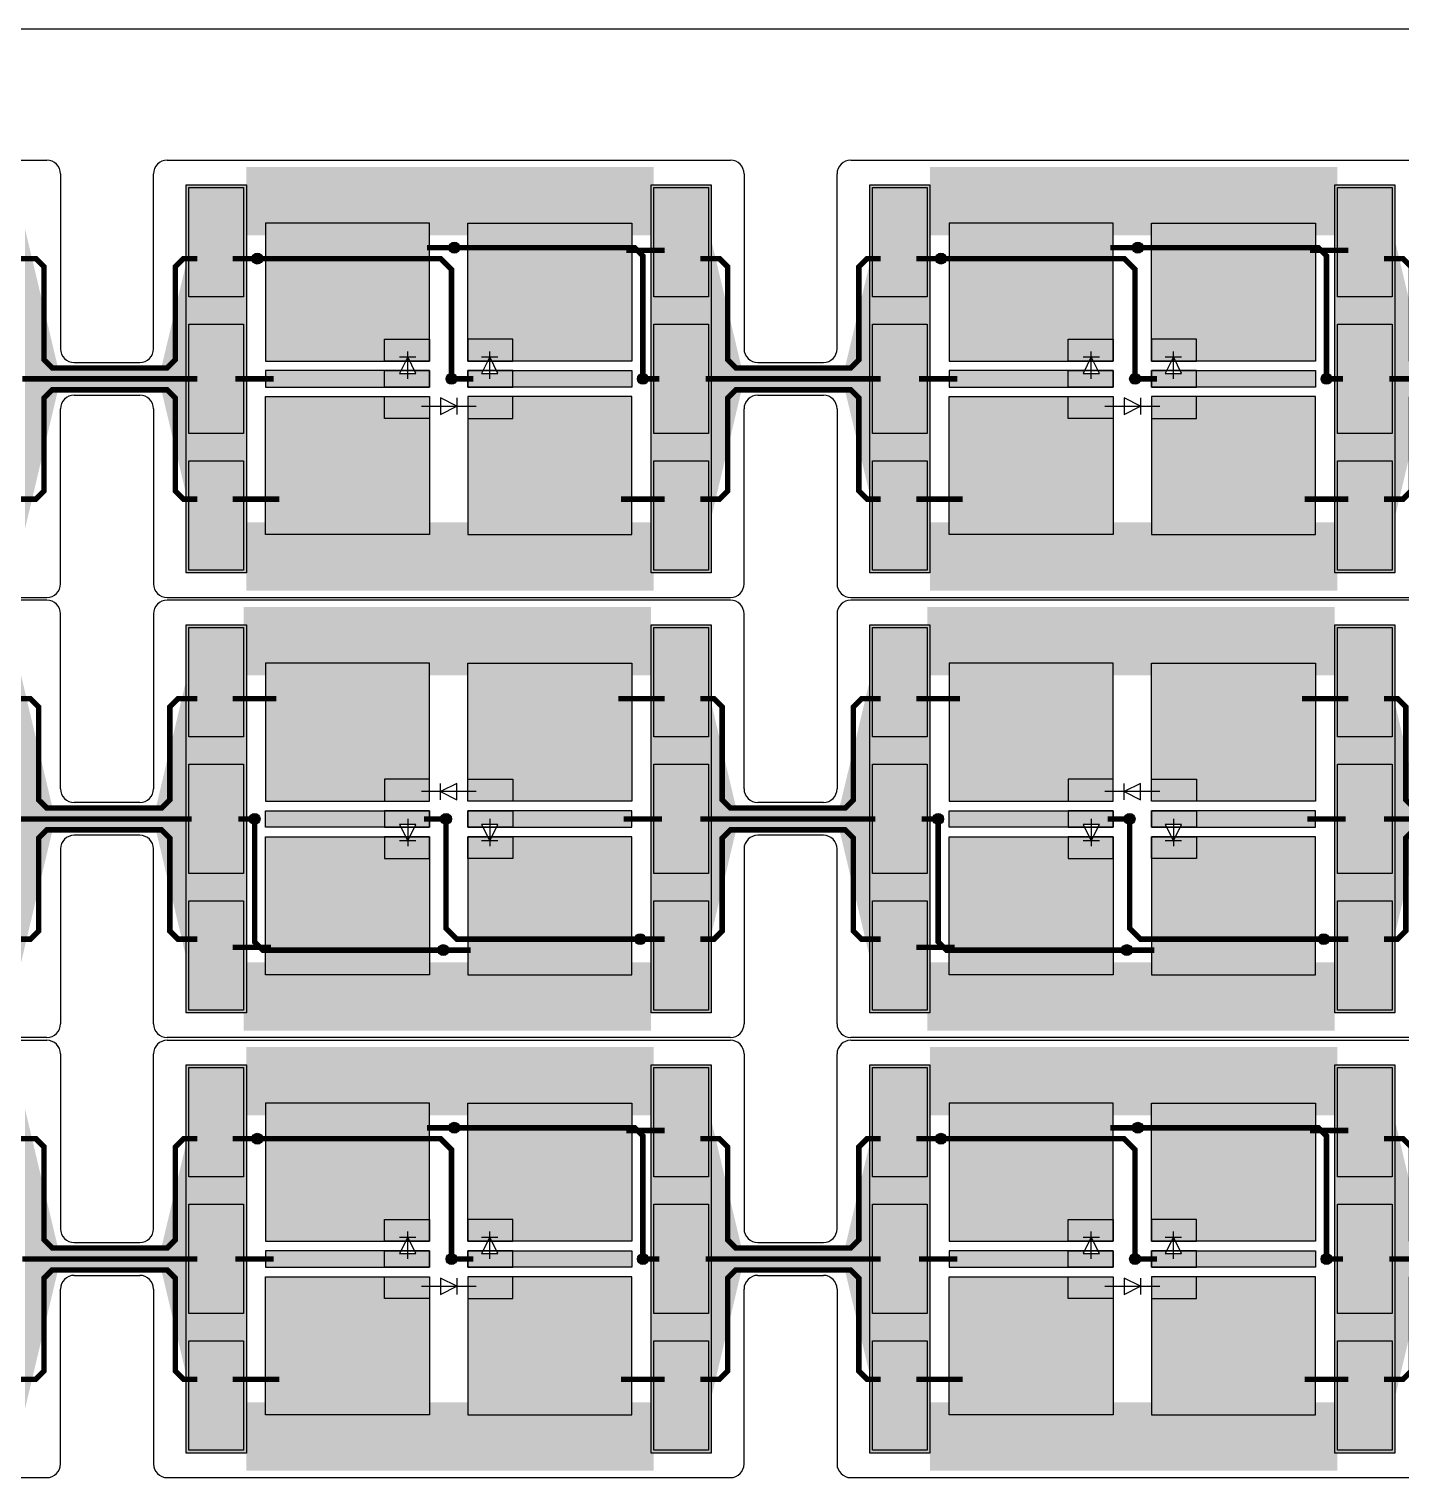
# Model space of a CAD drawing. Extents: x 1822 to 2392, y 725 to 1125.
# Drawn here: x 1937.3 to 1987.5, y 982.1 to 1035.1 of the extents above; entities that cross this region are included whole.
import ezdxf

# ---------------------------------------------------------------- set-up
doc = ezdxf.new("R2010")
doc.units = 0
doc.header["$LTSCALE"] = 0.2
for name, color, linetype in [('BS', 1, 'CONTINUOUS'), ('Durchsteiger', 3, 'CONTINUOUS'), ('LED', 7, 'CONTINUOUS'), ('LS', 5, 'CONTINUOUS'), ('Rand', 6, 'CONTINUOUS')]:
    doc.layers.add(name, color=color, linetype=linetype)

msp = doc.modelspace()

# ---------------------------------------------------------------- hatches: boundary and pattern name
at = {"layer": 'BS'}
h = msp.add_hatch(color=256, dxfattribs=at)
h.paths.add_polyline_path([(1945.2, 1029.3), (1943.2, 1029.3), (1943.2, 1025.3), (1945.2, 1025.3)])
h.paths.add_polyline_path([(1945.2, 1024.3), (1943.2, 1024.3), (1943.2, 1020.3), (1945.2, 1020.3)])
h.paths.add_polyline_path([(1945.2, 1019.3), (1943.2, 1019.3), (1943.2, 1015.3), (1945.2, 1015.3)])
h = msp.add_hatch(color=256, dxfattribs=at)
h.paths.add_polyline_path([(1962.2, 1029.3), (1960.2, 1029.3), (1960.2, 1025.3), (1962.2, 1025.3)])
h.paths.add_polyline_path([(1962.2, 1024.3), (1960.2, 1024.3), (1960.2, 1020.3), (1962.2, 1020.3)])
h.paths.add_polyline_path([(1962.2, 1019.3), (1960.2, 1019.3), (1960.2, 1015.3), (1962.2, 1015.3)])
h = msp.add_hatch(color=256, dxfattribs=at)
h.paths.add_polyline_path([(1970.2, 1029.3), (1968.2, 1029.3), (1968.2, 1025.3), (1970.2, 1025.3)])
h.paths.add_polyline_path([(1970.2, 1024.3), (1968.2, 1024.3), (1968.2, 1020.3), (1970.2, 1020.3)])
h.paths.add_polyline_path([(1970.2, 1019.3), (1968.2, 1019.3), (1968.2, 1015.3), (1970.2, 1015.3)])
h = msp.add_hatch(color=256, dxfattribs=at)
h.paths.add_polyline_path([(1987.2, 1029.3), (1985.2, 1029.3), (1985.2, 1025.3), (1987.2, 1025.3)])
h.paths.add_polyline_path([(1987.2, 1024.3), (1985.2, 1024.3), (1985.2, 1020.3), (1987.2, 1020.3)])
h.paths.add_polyline_path([(1987.2, 1019.3), (1985.2, 1019.3), (1985.2, 1015.3), (1987.2, 1015.3)])
h = msp.add_hatch(color=256, dxfattribs=at)
h.paths.add_polyline_path([(1946, 1028), (1946, 1022.95), (1950.35, 1022.95), (1950.35, 1023.75), (1952, 1023.75), (1952, 1028)])
h.paths.add_polyline_path([(1946, 1022.6), (1946, 1022), (1950.35, 1022), (1950.35, 1022.6)])
h.paths.add_polyline_path([(1946, 1021.65), (1946, 1016.6), (1952, 1016.6), (1952, 1020.85), (1950.35, 1020.85), (1950.35, 1021.65)])
h.paths.add_polyline_path([(1955.05, 1021.65), (1955.05, 1020.85), (1953.4, 1020.85), (1953.4, 1016.6), (1959.4, 1016.6), (1959.4, 1021.65)])
h.paths.add_polyline_path([(1955.05, 1022.6), (1955.05, 1022), (1959.4, 1022), (1959.4, 1022.6)])
h.paths.add_polyline_path([(1953.4, 1028), (1953.4, 1023.75), (1955.05, 1023.75), (1955.05, 1022.95), (1959.4, 1022.95), (1959.4, 1028)])
h.paths.add_polyline_path([(1953.4, 1023.75), (1953.4, 1022.95), (1954.125, 1022.95), (1954.2, 1023.1), (1954.275, 1022.95), (1955.05, 1022.95), (1955.05, 1023.75)], flags=17)
h.paths.add_polyline_path([(1953.4, 1022.6), (1953.4, 1022), (1955.05, 1022), (1955.05, 1022.6), (1954.45, 1022.6), (1954.5, 1022.5), (1953.9, 1022.5), (1953.95, 1022.6)])
h.paths.add_polyline_path([(1953.4, 1021.65), (1953.4, 1020.85), (1955.05, 1020.85), (1955.05, 1021.65)], flags=17)
h.paths.add_polyline_path([(1950.35, 1021.65), (1950.35, 1020.85), (1952, 1020.85), (1952, 1021.65)], flags=16)
h.paths.add_polyline_path([(1950.35, 1022.6), (1950.35, 1022), (1952, 1022), (1952, 1022.6), (1951.45, 1022.6), (1951.5, 1022.5), (1950.9, 1022.5), (1950.95, 1022.6)])
h.paths.add_polyline_path([(1950.35, 1023.75), (1950.35, 1022.95), (1951.125, 1022.95), (1951.2, 1023.1), (1951.275, 1022.95), (1952, 1022.95), (1952, 1023.75)], flags=17)
h = msp.add_hatch(color=256, dxfattribs=at)
h.paths.add_polyline_path([(1971, 1028), (1971, 1022.95), (1975.35, 1022.95), (1975.35, 1023.75), (1977, 1023.75), (1977, 1028)])
h.paths.add_polyline_path([(1971, 1022.6), (1971, 1022), (1975.35, 1022), (1975.35, 1022.6)])
h.paths.add_polyline_path([(1971, 1021.65), (1971, 1016.6), (1977, 1016.6), (1977, 1020.85), (1975.35, 1020.85), (1975.35, 1021.65)])
h.paths.add_polyline_path([(1980.05, 1021.65), (1980.05, 1020.85), (1978.4, 1020.85), (1978.4, 1016.6), (1984.4, 1016.6), (1984.4, 1021.65)])
h.paths.add_polyline_path([(1980.05, 1022.6), (1980.05, 1022), (1984.4, 1022), (1984.4, 1022.6)])
h.paths.add_polyline_path([(1978.4, 1028), (1978.4, 1023.75), (1980.05, 1023.75), (1980.05, 1022.95), (1984.4, 1022.95), (1984.4, 1028)])
h.paths.add_polyline_path([(1978.4, 1023.75), (1978.4, 1022.95), (1979.125, 1022.95), (1979.2, 1023.1), (1979.275, 1022.95), (1980.05, 1022.95), (1980.05, 1023.75)], flags=17)
h.paths.add_polyline_path([(1978.4, 1022.6), (1978.4, 1022), (1980.05, 1022), (1980.05, 1022.6), (1979.45, 1022.6), (1979.5, 1022.5), (1978.9, 1022.5), (1978.95, 1022.6)])
h.paths.add_polyline_path([(1978.4, 1021.65), (1978.4, 1020.85), (1980.05, 1020.85), (1980.05, 1021.65)], flags=17)
h.paths.add_polyline_path([(1975.35, 1021.65), (1975.35, 1020.85), (1977, 1020.85), (1977, 1021.65)], flags=16)
h.paths.add_polyline_path([(1975.35, 1022.6), (1975.35, 1022), (1977, 1022), (1977, 1022.6), (1976.45, 1022.6), (1976.5, 1022.5), (1975.9, 1022.5), (1975.95, 1022.6)])
h.paths.add_polyline_path([(1975.35, 1023.75), (1975.35, 1022.95), (1976.125, 1022.95), (1976.2, 1023.1), (1976.275, 1022.95), (1977, 1022.95), (1977, 1023.75)], flags=17)
h = msp.add_hatch(color=256, dxfattribs=at)
h.paths.add_polyline_path([(1943.2, 999.2), (1945.2, 999.2), (1945.2, 1003.2), (1943.2, 1003.2)])
h.paths.add_polyline_path([(1943.2, 1004.2), (1945.2, 1004.2), (1945.2, 1008.2), (1943.2, 1008.2)])
h.paths.add_polyline_path([(1943.2, 1009.2), (1945.2, 1009.2), (1945.2, 1013.2), (1943.2, 1013.2)])
h = msp.add_hatch(color=256, dxfattribs=at)
h.paths.add_polyline_path([(1960.2, 999.2), (1962.2, 999.2), (1962.2, 1003.2), (1960.2, 1003.2)])
h.paths.add_polyline_path([(1960.2, 1004.2), (1962.2, 1004.2), (1962.2, 1008.2), (1960.2, 1008.2)])
h.paths.add_polyline_path([(1960.2, 1009.2), (1962.2, 1009.2), (1962.2, 1013.2), (1960.2, 1013.2)])
h = msp.add_hatch(color=256, dxfattribs=at)
h.paths.add_polyline_path([(1968.2, 999.2), (1970.2, 999.2), (1970.2, 1003.2), (1968.2, 1003.2)])
h.paths.add_polyline_path([(1968.2, 1004.2), (1970.2, 1004.2), (1970.2, 1008.2), (1968.2, 1008.2)])
h.paths.add_polyline_path([(1968.2, 1009.2), (1970.2, 1009.2), (1970.2, 1013.2), (1968.2, 1013.2)])
h = msp.add_hatch(color=256, dxfattribs=at)
h.paths.add_polyline_path([(1985.2, 999.2), (1987.2, 999.2), (1987.2, 1003.2), (1985.2, 1003.2)])
h.paths.add_polyline_path([(1985.2, 1004.2), (1987.2, 1004.2), (1987.2, 1008.2), (1985.2, 1008.2)])
h.paths.add_polyline_path([(1985.2, 1009.2), (1987.2, 1009.2), (1987.2, 1013.2), (1985.2, 1013.2)])
h = msp.add_hatch(color=256, dxfattribs=at)
h.paths.add_polyline_path([(1959.4, 1000.5), (1959.4, 1005.55), (1955.05, 1005.55), (1955.05, 1004.75), (1953.4, 1004.75), (1953.4, 1000.5)])
h.paths.add_polyline_path([(1959.4, 1005.9), (1959.4, 1006.5), (1955.05, 1006.5), (1955.05, 1005.9)])
h.paths.add_polyline_path([(1959.4, 1006.85), (1959.4, 1011.9), (1953.4, 1011.9), (1953.4, 1007.65), (1955.05, 1007.65), (1955.05, 1006.85)])
h.paths.add_polyline_path([(1950.35, 1006.85), (1950.35, 1007.65), (1952, 1007.65), (1952, 1011.9), (1946, 1011.9), (1946, 1006.85)])
h.paths.add_polyline_path([(1950.35, 1005.9), (1950.35, 1006.5), (1946, 1006.5), (1946, 1005.9)])
h.paths.add_polyline_path([(1952, 1000.5), (1952, 1004.75), (1950.35, 1004.75), (1950.35, 1005.55), (1946, 1005.55), (1946, 1000.5)])
h.paths.add_polyline_path([(1952, 1004.75), (1952, 1005.55), (1951.275, 1005.55), (1951.2, 1005.4), (1951.125, 1005.55), (1950.35, 1005.55), (1950.35, 1004.75)], flags=17)
h.paths.add_polyline_path([(1952, 1005.9), (1952, 1006.5), (1950.35, 1006.5), (1950.35, 1005.9), (1950.95, 1005.9), (1950.9, 1006), (1951.5, 1006), (1951.45, 1005.9)])
h.paths.add_polyline_path([(1952, 1006.85), (1952, 1007.65), (1950.35, 1007.65), (1950.35, 1006.85)], flags=17)
h.paths.add_polyline_path([(1955.05, 1006.85), (1955.05, 1007.65), (1953.4, 1007.65), (1953.4, 1006.85)], flags=16)
h.paths.add_polyline_path([(1955.05, 1005.9), (1955.05, 1006.5), (1953.4, 1006.5), (1953.4, 1005.9), (1953.95, 1005.9), (1953.9, 1006), (1954.5, 1006), (1954.45, 1005.9)])
h.paths.add_polyline_path([(1955.05, 1004.75), (1955.05, 1005.55), (1954.275, 1005.55), (1954.2, 1005.4), (1954.125, 1005.55), (1953.4, 1005.55), (1953.4, 1004.75)], flags=17)
h = msp.add_hatch(color=256, dxfattribs=at)
h.paths.add_polyline_path([(1984.4, 1000.5), (1984.4, 1005.55), (1980.05, 1005.55), (1980.05, 1004.75), (1978.4, 1004.75), (1978.4, 1000.5)])
h.paths.add_polyline_path([(1984.4, 1005.9), (1984.4, 1006.5), (1980.05, 1006.5), (1980.05, 1005.9)])
h.paths.add_polyline_path([(1984.4, 1006.85), (1984.4, 1011.9), (1978.4, 1011.9), (1978.4, 1007.65), (1980.05, 1007.65), (1980.05, 1006.85)])
h.paths.add_polyline_path([(1975.35, 1006.85), (1975.35, 1007.65), (1977, 1007.65), (1977, 1011.9), (1971, 1011.9), (1971, 1006.85)])
h.paths.add_polyline_path([(1975.35, 1005.9), (1975.35, 1006.5), (1971, 1006.5), (1971, 1005.9)])
h.paths.add_polyline_path([(1977, 1000.5), (1977, 1004.75), (1975.35, 1004.75), (1975.35, 1005.55), (1971, 1005.55), (1971, 1000.5)])
h.paths.add_polyline_path([(1977, 1004.75), (1977, 1005.55), (1976.275, 1005.55), (1976.2, 1005.4), (1976.125, 1005.55), (1975.35, 1005.55), (1975.35, 1004.75)], flags=17)
h.paths.add_polyline_path([(1977, 1005.9), (1977, 1006.5), (1975.35, 1006.5), (1975.35, 1005.9), (1975.95, 1005.9), (1975.9, 1006), (1976.5, 1006), (1976.45, 1005.9)])
h.paths.add_polyline_path([(1977, 1006.85), (1977, 1007.65), (1975.35, 1007.65), (1975.35, 1006.85)], flags=17)
h.paths.add_polyline_path([(1980.05, 1006.85), (1980.05, 1007.65), (1978.4, 1007.65), (1978.4, 1006.85)], flags=16)
h.paths.add_polyline_path([(1980.05, 1005.9), (1980.05, 1006.5), (1978.4, 1006.5), (1978.4, 1005.9), (1978.95, 1005.9), (1978.9, 1006), (1979.5, 1006), (1979.45, 1005.9)])
h.paths.add_polyline_path([(1980.05, 1004.75), (1980.05, 1005.55), (1979.275, 1005.55), (1979.2, 1005.4), (1979.125, 1005.55), (1978.4, 1005.55), (1978.4, 1004.75)], flags=17)
h = msp.add_hatch(color=256, dxfattribs=at)
h.paths.add_polyline_path([(1945.2, 997.1), (1943.2, 997.1), (1943.2, 993.1), (1945.2, 993.1)])
h.paths.add_polyline_path([(1945.2, 992.1), (1943.2, 992.1), (1943.2, 988.1), (1945.2, 988.1)])
h.paths.add_polyline_path([(1945.2, 987.1), (1943.2, 987.1), (1943.2, 983.1), (1945.2, 983.1)])
h = msp.add_hatch(color=256, dxfattribs=at)
h.paths.add_polyline_path([(1962.2, 997.1), (1960.2, 997.1), (1960.2, 993.1), (1962.2, 993.1)])
h.paths.add_polyline_path([(1962.2, 992.1), (1960.2, 992.1), (1960.2, 988.1), (1962.2, 988.1)])
h.paths.add_polyline_path([(1962.2, 987.1), (1960.2, 987.1), (1960.2, 983.1), (1962.2, 983.1)])
h = msp.add_hatch(color=256, dxfattribs=at)
h.paths.add_polyline_path([(1970.2, 997.1), (1968.2, 997.1), (1968.2, 993.1), (1970.2, 993.1)])
h.paths.add_polyline_path([(1970.2, 992.1), (1968.2, 992.1), (1968.2, 988.1), (1970.2, 988.1)])
h.paths.add_polyline_path([(1970.2, 987.1), (1968.2, 987.1), (1968.2, 983.1), (1970.2, 983.1)])
h = msp.add_hatch(color=256, dxfattribs=at)
h.paths.add_polyline_path([(1987.2, 997.1), (1985.2, 997.1), (1985.2, 993.1), (1987.2, 993.1)])
h.paths.add_polyline_path([(1987.2, 992.1), (1985.2, 992.1), (1985.2, 988.1), (1987.2, 988.1)])
h.paths.add_polyline_path([(1987.2, 987.1), (1985.2, 987.1), (1985.2, 983.1), (1987.2, 983.1)])
h = msp.add_hatch(color=256, dxfattribs=at)
h.paths.add_polyline_path([(1946, 995.8), (1946, 990.75), (1950.35, 990.75), (1950.35, 991.55), (1952, 991.55), (1952, 995.8)])
h.paths.add_polyline_path([(1946, 990.4), (1946, 989.8), (1950.35, 989.8), (1950.35, 990.4)])
h.paths.add_polyline_path([(1946, 989.45), (1946, 984.4), (1952, 984.4), (1952, 988.65), (1950.35, 988.65), (1950.35, 989.45)])
h.paths.add_polyline_path([(1955.05, 989.45), (1955.05, 988.65), (1953.4, 988.65), (1953.4, 984.4), (1959.4, 984.4), (1959.4, 989.45)])
h.paths.add_polyline_path([(1955.05, 990.4), (1955.05, 989.8), (1959.4, 989.8), (1959.4, 990.4)])
h.paths.add_polyline_path([(1953.4, 995.8), (1953.4, 991.55), (1955.05, 991.55), (1955.05, 990.75), (1959.4, 990.75), (1959.4, 995.8)])
h.paths.add_polyline_path([(1953.4, 991.55), (1953.4, 990.75), (1954.125, 990.75), (1954.2, 990.9), (1954.275, 990.75), (1955.05, 990.75), (1955.05, 991.55)], flags=17)
h.paths.add_polyline_path([(1953.4, 990.4), (1953.4, 989.8), (1955.05, 989.8), (1955.05, 990.4), (1954.45, 990.4), (1954.5, 990.3), (1953.9, 990.3), (1953.95, 990.4)])
h.paths.add_polyline_path([(1953.4, 989.45), (1953.4, 988.65), (1955.05, 988.65), (1955.05, 989.45)], flags=17)
h.paths.add_polyline_path([(1950.35, 989.45), (1950.35, 988.65), (1952, 988.65), (1952, 989.45)], flags=16)
h.paths.add_polyline_path([(1950.35, 990.4), (1950.35, 989.8), (1952, 989.8), (1952, 990.4), (1951.45, 990.4), (1951.5, 990.3), (1950.9, 990.3), (1950.95, 990.4)])
h.paths.add_polyline_path([(1950.35, 991.55), (1950.35, 990.75), (1951.125, 990.75), (1951.2, 990.9), (1951.275, 990.75), (1952, 990.75), (1952, 991.55)], flags=17)
h = msp.add_hatch(color=256, dxfattribs=at)
h.paths.add_polyline_path([(1971, 995.8), (1971, 990.75), (1975.35, 990.75), (1975.35, 991.55), (1977, 991.55), (1977, 995.8)])
h.paths.add_polyline_path([(1971, 990.4), (1971, 989.8), (1975.35, 989.8), (1975.35, 990.4)])
h.paths.add_polyline_path([(1971, 989.45), (1971, 984.4), (1977, 984.4), (1977, 988.65), (1975.35, 988.65), (1975.35, 989.45)])
h.paths.add_polyline_path([(1980.05, 989.45), (1980.05, 988.65), (1978.4, 988.65), (1978.4, 984.4), (1984.4, 984.4), (1984.4, 989.45)])
h.paths.add_polyline_path([(1980.05, 990.4), (1980.05, 989.8), (1984.4, 989.8), (1984.4, 990.4)])
h.paths.add_polyline_path([(1978.4, 995.8), (1978.4, 991.55), (1980.05, 991.55), (1980.05, 990.75), (1984.4, 990.75), (1984.4, 995.8)])
h.paths.add_polyline_path([(1978.4, 991.55), (1978.4, 990.75), (1979.125, 990.75), (1979.2, 990.9), (1979.275, 990.75), (1980.05, 990.75), (1980.05, 991.55)], flags=17)
h.paths.add_polyline_path([(1978.4, 990.4), (1978.4, 989.8), (1980.05, 989.8), (1980.05, 990.4), (1979.45, 990.4), (1979.5, 990.3), (1978.9, 990.3), (1978.95, 990.4)])
h.paths.add_polyline_path([(1978.4, 989.45), (1978.4, 988.65), (1980.05, 988.65), (1980.05, 989.45)], flags=17)
h.paths.add_polyline_path([(1975.35, 989.45), (1975.35, 988.65), (1977, 988.65), (1977, 989.45)], flags=16)
h.paths.add_polyline_path([(1975.35, 990.4), (1975.35, 989.8), (1977, 989.8), (1977, 990.4), (1976.45, 990.4), (1976.5, 990.3), (1975.9, 990.3), (1975.95, 990.4)])
h.paths.add_polyline_path([(1975.35, 991.55), (1975.35, 990.75), (1976.125, 990.75), (1976.2, 990.9), (1976.275, 990.75), (1977, 990.75), (1977, 991.55)], flags=17)
at = {"layer": 'Durchsteiger'}
for points in [[(1952.9, 1027.3, 1), (1952.9, 1026.9, 1)], [(1977.9, 1027.3, 1), (1977.9, 1026.9, 1)], [(1945.7, 1026.9, 1), (1945.7, 1026.5, 1)], [(1970.7, 1026.9, 1), (1970.7, 1026.5, 1)], [(1952.8, 1022.5, 1), (1952.8, 1022.1, 1)], [(1959.8, 1022.5, 1), (1959.8, 1022.1, 1)], [(1977.8, 1022.5, 1), (1977.8, 1022.1, 1)], [(1984.8, 1022.5, 1), (1984.8, 1022.1, 1)], [(1945.6, 1006, 1), (1945.6, 1006.4, 1)], [(1952.6, 1006, 1), (1952.6, 1006.4, 1)], [(1970.6, 1006, 1), (1970.6, 1006.4, 1)], [(1977.6, 1006, 1), (1977.6, 1006.4, 1)], [(1952.5, 1001.2, 1), (1952.5, 1001.6, 1)], [(1959.7, 1001.6, 1), (1959.7, 1002, 1)], [(1977.5, 1001.2, 1), (1977.5, 1001.6, 1)], [(1984.7, 1001.6, 1), (1984.7, 1002, 1)], [(1945.7, 994.7, 1), (1945.7, 994.3, 1)], [(1952.9, 995.1, 1), (1952.9, 994.7, 1)], [(1970.7, 994.7, 1), (1970.7, 994.3, 1)], [(1977.9, 995.1, 1), (1977.9, 994.7, 1)], [(1952.8, 990.3, 1), (1952.8, 989.9, 1)], [(1959.8, 990.3, 1), (1959.8, 989.9, 1)], [(1977.8, 990.3, 1), (1977.8, 989.9, 1)], [(1984.8, 990.3, 1), (1984.8, 989.9, 1)]]:
    msp.add_hatch(color=256, dxfattribs=at).paths.add_polyline_path(points)
at = {"layer": 'LS'}
for points in [[(1945.3, 1029.4), (1943.1, 1029.4), (1943.1, 1015.2), (1945.3, 1015.2)], [(1962.3, 1029.4), (1960.1, 1029.4), (1960.1, 1015.2), (1962.3, 1015.2)], [(1970.3, 1029.4), (1968.1, 1029.4), (1968.1, 1015.2), (1970.3, 1015.2)], [(1987.3, 1029.4), (1985.1, 1029.4), (1985.1, 1015.2), (1987.3, 1015.2)], [(1945.3, 1013.3), (1943.1, 1013.3), (1943.1, 999.1), (1945.3, 999.1)], [(1962.3, 1013.3), (1960.1, 1013.3), (1960.1, 999.1), (1962.3, 999.1)], [(1970.3, 1013.3), (1968.1, 1013.3), (1968.1, 999.1), (1970.3, 999.1)], [(1987.3, 1013.3), (1985.1, 1013.3), (1985.1, 999.1), (1987.3, 999.1)], [(1945.3, 997.2), (1943.1, 997.2), (1943.1, 983), (1945.3, 983)], [(1962.3, 997.2), (1960.1, 997.2), (1960.1, 983), (1962.3, 983)], [(1970.3, 997.2), (1968.1, 997.2), (1968.1, 983), (1970.3, 983)], [(1987.3, 997.2), (1985.1, 997.2), (1985.1, 983), (1987.3, 983)]]:
    msp.add_hatch(color=256, dxfattribs=at).paths.add_polyline_path(points)

# ---------------------------------------------------------------- linework, layer by layer
at = {"layer": 'BS'}
for p, q in [((1952.6, 1022.3), (1952.8, 1022.3)), ((1952.7, 1022.2), (1952.7, 1022.4)), ((1977.6, 1022.3), (1977.8, 1022.3)), ((1977.7, 1022.2), (1977.7, 1022.4)), ((1952.8, 1006.2), (1952.6, 1006.2)), ((1952.7, 1006.3), (1952.7, 1006.1)), ((1977.8, 1006.2), (1977.6, 1006.2)), ((1977.7, 1006.3), (1977.7, 1006.1)), ((1952.6, 990.1), (1952.8, 990.1)), ((1952.7, 990), (1952.7, 990.2)), ((1977.6, 990.1), (1977.8, 990.1)), ((1977.7, 990), (1977.7, 990.2))]:
    msp.add_line(p, q, dxfattribs=at)
for points in [[(1943.2, 1025.3), (1943.2, 1029.3), (1945.2, 1029.3), (1945.2, 1025.3)], [(1960.2, 1025.3), (1960.2, 1029.3), (1962.2, 1029.3), (1962.2, 1025.3)], [(1968.2, 1025.3), (1968.2, 1029.3), (1970.2, 1029.3), (1970.2, 1025.3)], [(1985.2, 1025.3), (1985.2, 1029.3), (1987.2, 1029.3), (1987.2, 1025.3)], [(1952, 1022.95), (1952, 1028), (1946, 1028), (1946, 1022.95)], [(1953.4, 1022.95), (1953.4, 1028), (1959.4, 1028), (1959.4, 1022.95)], [(1977, 1022.95), (1977, 1028), (1971, 1028), (1971, 1022.95)], [(1978.4, 1022.95), (1978.4, 1028), (1984.4, 1028), (1984.4, 1022.95)], [(1943.2, 1020.3), (1943.2, 1024.3), (1945.2, 1024.3), (1945.2, 1020.3)], [(1960.2, 1020.3), (1960.2, 1024.3), (1962.2, 1024.3), (1962.2, 1020.3)], [(1968.2, 1020.3), (1968.2, 1024.3), (1970.2, 1024.3), (1970.2, 1020.3)], [(1985.2, 1020.3), (1985.2, 1024.3), (1987.2, 1024.3), (1987.2, 1020.3)], [(1950.35, 1022.95), (1950.35, 1023.75), (1952, 1023.75), (1952, 1022.95)], [(1955.05, 1022.95), (1955.05, 1023.75), (1953.4, 1023.75), (1953.4, 1022.95)], [(1975.35, 1022.95), (1975.35, 1023.75), (1977, 1023.75), (1977, 1022.95)], [(1980.05, 1022.95), (1980.05, 1023.75), (1978.4, 1023.75), (1978.4, 1022.95)], [(1952, 1022), (1952, 1022.6), (1946, 1022.6), (1946, 1022)], [(1950.35, 1022), (1950.35, 1022.6), (1952, 1022.6), (1952, 1022)], [(1955.05, 1022), (1955.05, 1022.6), (1953.4, 1022.6), (1953.4, 1022)], [(1953.4, 1022), (1953.4, 1022.6), (1959.4, 1022.6), (1959.4, 1022)], [(1977, 1022), (1977, 1022.6), (1971, 1022.6), (1971, 1022)], [(1975.35, 1022), (1975.35, 1022.6), (1977, 1022.6), (1977, 1022)], [(1980.05, 1022), (1980.05, 1022.6), (1978.4, 1022.6), (1978.4, 1022)], [(1978.4, 1022), (1978.4, 1022.6), (1984.4, 1022.6), (1984.4, 1022)], [(1952, 1021.65), (1952, 1016.6), (1946, 1016.6), (1946, 1021.65)], [(1950.35, 1020.85), (1950.35, 1021.65), (1952, 1021.65), (1952, 1020.85)], [(1955.05, 1020.85), (1955.05, 1021.65), (1953.4, 1021.65), (1953.4, 1020.85)], [(1953.4, 1021.65), (1953.4, 1016.6), (1959.4, 1016.6), (1959.4, 1021.65)], [(1977, 1021.65), (1977, 1016.6), (1971, 1016.6), (1971, 1021.65)], [(1975.35, 1020.85), (1975.35, 1021.65), (1977, 1021.65), (1977, 1020.85)], [(1980.05, 1020.85), (1980.05, 1021.65), (1978.4, 1021.65), (1978.4, 1020.85)], [(1978.4, 1021.65), (1978.4, 1016.6), (1984.4, 1016.6), (1984.4, 1021.65)], [(1943.2, 1015.3), (1943.2, 1019.3), (1945.2, 1019.3), (1945.2, 1015.3)], [(1960.2, 1015.3), (1960.2, 1019.3), (1962.2, 1019.3), (1962.2, 1015.3)], [(1968.2, 1015.3), (1968.2, 1019.3), (1970.2, 1019.3), (1970.2, 1015.3)], [(1985.2, 1015.3), (1985.2, 1019.3), (1987.2, 1019.3), (1987.2, 1015.3)], [(1945.2, 1013.2), (1945.2, 1009.2), (1943.2, 1009.2), (1943.2, 1013.2)], [(1962.2, 1013.2), (1962.2, 1009.2), (1960.2, 1009.2), (1960.2, 1013.2)], [(1970.2, 1013.2), (1970.2, 1009.2), (1968.2, 1009.2), (1968.2, 1013.2)], [(1987.2, 1013.2), (1987.2, 1009.2), (1985.2, 1009.2), (1985.2, 1013.2)], [(1952, 1006.85), (1952, 1011.9), (1946, 1011.9), (1946, 1006.85)], [(1953.4, 1006.85), (1953.4, 1011.9), (1959.4, 1011.9), (1959.4, 1006.85)], [(1977, 1006.85), (1977, 1011.9), (1971, 1011.9), (1971, 1006.85)], [(1978.4, 1006.85), (1978.4, 1011.9), (1984.4, 1011.9), (1984.4, 1006.85)], [(1945.2, 1008.2), (1945.2, 1004.2), (1943.2, 1004.2), (1943.2, 1008.2)], [(1962.2, 1008.2), (1962.2, 1004.2), (1960.2, 1004.2), (1960.2, 1008.2)], [(1970.2, 1008.2), (1970.2, 1004.2), (1968.2, 1004.2), (1968.2, 1008.2)], [(1987.2, 1008.2), (1987.2, 1004.2), (1985.2, 1004.2), (1985.2, 1008.2)], [(1950.35, 1007.65), (1950.35, 1006.85), (1952, 1006.85), (1952, 1007.65)], [(1955.05, 1007.65), (1955.05, 1006.85), (1953.4, 1006.85), (1953.4, 1007.65)], [(1975.35, 1007.65), (1975.35, 1006.85), (1977, 1006.85), (1977, 1007.65)], [(1980.05, 1007.65), (1980.05, 1006.85), (1978.4, 1006.85), (1978.4, 1007.65)], [(1952, 1006.5), (1952, 1005.9), (1946, 1005.9), (1946, 1006.5)], [(1950.35, 1006.5), (1950.35, 1005.9), (1952, 1005.9), (1952, 1006.5)], [(1955.05, 1006.5), (1955.05, 1005.9), (1953.4, 1005.9), (1953.4, 1006.5)], [(1953.4, 1006.5), (1953.4, 1005.9), (1959.4, 1005.9), (1959.4, 1006.5)], [(1977, 1006.5), (1977, 1005.9), (1971, 1005.9), (1971, 1006.5)], [(1975.35, 1006.5), (1975.35, 1005.9), (1977, 1005.9), (1977, 1006.5)], [(1980.05, 1006.5), (1980.05, 1005.9), (1978.4, 1005.9), (1978.4, 1006.5)], [(1978.4, 1006.5), (1978.4, 1005.9), (1984.4, 1005.9), (1984.4, 1006.5)], [(1952, 1005.55), (1952, 1000.5), (1946, 1000.5), (1946, 1005.55)], [(1950.35, 1005.55), (1950.35, 1004.75), (1952, 1004.75), (1952, 1005.55)], [(1955.05, 1005.55), (1955.05, 1004.75), (1953.4, 1004.75), (1953.4, 1005.55)], [(1953.4, 1005.55), (1953.4, 1000.5), (1959.4, 1000.5), (1959.4, 1005.55)], [(1977, 1005.55), (1977, 1000.5), (1971, 1000.5), (1971, 1005.55)], [(1975.35, 1005.55), (1975.35, 1004.75), (1977, 1004.75), (1977, 1005.55)], [(1980.05, 1005.55), (1980.05, 1004.75), (1978.4, 1004.75), (1978.4, 1005.55)], [(1978.4, 1005.55), (1978.4, 1000.5), (1984.4, 1000.5), (1984.4, 1005.55)], [(1945.2, 1003.2), (1945.2, 999.2), (1943.2, 999.2), (1943.2, 1003.2)], [(1962.2, 1003.2), (1962.2, 999.2), (1960.2, 999.2), (1960.2, 1003.2)], [(1970.2, 1003.2), (1970.2, 999.2), (1968.2, 999.2), (1968.2, 1003.2)], [(1987.2, 1003.2), (1987.2, 999.2), (1985.2, 999.2), (1985.2, 1003.2)], [(1943.2, 993.1), (1943.2, 997.1), (1945.2, 997.1), (1945.2, 993.1)], [(1960.2, 993.1), (1960.2, 997.1), (1962.2, 997.1), (1962.2, 993.1)], [(1968.2, 993.1), (1968.2, 997.1), (1970.2, 997.1), (1970.2, 993.1)], [(1985.2, 993.1), (1985.2, 997.1), (1987.2, 997.1), (1987.2, 993.1)], [(1952, 990.75), (1952, 995.8), (1946, 995.8), (1946, 990.75)], [(1953.4, 990.75), (1953.4, 995.8), (1959.4, 995.8), (1959.4, 990.75)], [(1977, 990.75), (1977, 995.8), (1971, 995.8), (1971, 990.75)], [(1978.4, 990.75), (1978.4, 995.8), (1984.4, 995.8), (1984.4, 990.75)], [(1943.2, 988.1), (1943.2, 992.1), (1945.2, 992.1), (1945.2, 988.1)], [(1960.2, 988.1), (1960.2, 992.1), (1962.2, 992.1), (1962.2, 988.1)], [(1968.2, 988.1), (1968.2, 992.1), (1970.2, 992.1), (1970.2, 988.1)], [(1985.2, 988.1), (1985.2, 992.1), (1987.2, 992.1), (1987.2, 988.1)], [(1950.35, 990.75), (1950.35, 991.55), (1952, 991.55), (1952, 990.75)], [(1955.05, 990.75), (1955.05, 991.55), (1953.4, 991.55), (1953.4, 990.75)], [(1975.35, 990.75), (1975.35, 991.55), (1977, 991.55), (1977, 990.75)], [(1980.05, 990.75), (1980.05, 991.55), (1978.4, 991.55), (1978.4, 990.75)], [(1952, 989.8), (1952, 990.4), (1946, 990.4), (1946, 989.8)], [(1950.35, 989.8), (1950.35, 990.4), (1952, 990.4), (1952, 989.8)], [(1955.05, 989.8), (1955.05, 990.4), (1953.4, 990.4), (1953.4, 989.8)], [(1953.4, 989.8), (1953.4, 990.4), (1959.4, 990.4), (1959.4, 989.8)], [(1977, 989.8), (1977, 990.4), (1971, 990.4), (1971, 989.8)], [(1975.35, 989.8), (1975.35, 990.4), (1977, 990.4), (1977, 989.8)], [(1980.05, 989.8), (1980.05, 990.4), (1978.4, 990.4), (1978.4, 989.8)], [(1978.4, 989.8), (1978.4, 990.4), (1984.4, 990.4), (1984.4, 989.8)], [(1952, 989.45), (1952, 984.4), (1946, 984.4), (1946, 989.45)], [(1950.35, 988.65), (1950.35, 989.45), (1952, 989.45), (1952, 988.65)], [(1955.05, 988.65), (1955.05, 989.45), (1953.4, 989.45), (1953.4, 988.65)], [(1953.4, 989.45), (1953.4, 984.4), (1959.4, 984.4), (1959.4, 989.45)], [(1977, 989.45), (1977, 984.4), (1971, 984.4), (1971, 989.45)], [(1975.35, 988.65), (1975.35, 989.45), (1977, 989.45), (1977, 988.65)], [(1980.05, 988.65), (1980.05, 989.45), (1978.4, 989.45), (1978.4, 988.65)], [(1978.4, 989.45), (1978.4, 984.4), (1984.4, 984.4), (1984.4, 989.45)], [(1943.2, 983.1), (1943.2, 987.1), (1945.2, 987.1), (1945.2, 983.1)], [(1960.2, 983.1), (1960.2, 987.1), (1962.2, 987.1), (1962.2, 983.1)], [(1968.2, 983.1), (1968.2, 987.1), (1970.2, 987.1), (1970.2, 983.1)], [(1985.2, 983.1), (1985.2, 987.1), (1987.2, 987.1), (1987.2, 983.1)]]:
    msp.add_lwpolyline(points, close=True, dxfattribs=at)
at = {"layer": 'BS', "const_width": 0.2}
for points in [[(1951.9, 1027.1), (1952.8, 1027.1)], [(1959.2, 1027), (1960.6, 1027)], [(1976.9, 1027.1), (1977.8, 1027.1)], [(1984.2, 1027), (1985.6, 1027)], [(1936.9, 1026.7), (1937.6, 1026.7), (1937.9, 1026.4), (1937.9, 1023), (1938.2, 1022.7), (1940.1, 1022.7)], [(1940.1, 1022.7), (1942.4, 1022.7), (1942.7, 1023), (1942.7, 1026.4), (1943, 1026.7), (1943.5, 1026.7)], [(1945.6, 1026.7), (1944.8, 1026.7)], [(1961.9, 1026.7), (1962.6, 1026.7), (1962.9, 1026.4), (1962.9, 1023), (1963.2, 1022.7), (1965.1, 1022.7)], [(1965.1, 1022.7), (1967.4, 1022.7), (1967.7, 1023), (1967.7, 1026.4), (1968, 1026.7), (1968.5, 1026.7)], [(1970.6, 1026.7), (1969.8, 1026.7)], [(1986.9, 1026.7), (1987.6, 1026.7), (1987.9, 1026.4), (1987.9, 1023), (1988.2, 1022.7), (1990.1, 1022.7)], [(1937.1, 1022.3), (1940.1, 1022.3)], [(1940.1, 1022.3), (1943.5, 1022.3)], [(1944.9, 1022.3), (1946.3, 1022.3)], [(1952.9, 1022.3), (1953.6, 1022.3)], [(1959.9, 1022.3), (1960.4, 1022.3)], [(1962.1, 1022.3), (1965.1, 1022.3)], [(1965.1, 1022.3), (1968.5, 1022.3)], [(1969.9, 1022.3), (1971.3, 1022.3)], [(1977.9, 1022.3), (1978.6, 1022.3)], [(1984.9, 1022.3), (1985.4, 1022.3)], [(1987.1, 1022.3), (1990.1, 1022.3)], [(1936.9, 1017.9), (1937.6, 1017.9), (1937.9, 1018.2), (1937.9, 1021.6), (1938.2, 1021.9), (1940.1, 1021.9)], [(1940.1, 1021.9), (1942.4, 1021.9), (1942.7, 1021.6), (1942.7, 1018.2), (1943, 1017.9), (1943.5, 1017.9)], [(1961.9, 1017.9), (1962.6, 1017.9), (1962.9, 1018.2), (1962.9, 1021.6), (1963.2, 1021.9), (1965.1, 1021.9)], [(1965.1, 1021.9), (1967.4, 1021.9), (1967.7, 1021.6), (1967.7, 1018.2), (1968, 1017.9), (1968.5, 1017.9)], [(1986.9, 1017.9), (1987.6, 1017.9), (1987.9, 1018.2), (1987.9, 1021.6), (1988.2, 1021.9), (1990.1, 1021.9)], [(1944.8, 1017.9), (1946.5, 1017.9)], [(1959, 1017.9), (1960.6, 1017.9)], [(1969.8, 1017.9), (1971.5, 1017.9)], [(1984, 1017.9), (1985.6, 1017.9)], [(1940.3, 1006.6), (1938, 1006.6), (1937.7, 1006.9), (1937.7, 1010.3), (1937.4, 1010.6), (1936.9, 1010.6)], [(1943.5, 1010.6), (1942.8, 1010.6), (1942.5, 1010.3), (1942.5, 1006.9), (1942.2, 1006.6), (1940.3, 1006.6)], [(1946.4, 1010.6), (1944.8, 1010.6)], [(1960.6, 1010.6), (1958.9, 1010.6)], [(1965.3, 1006.6), (1963, 1006.6), (1962.7, 1006.9), (1962.7, 1010.3), (1962.4, 1010.6), (1961.9, 1010.6)], [(1968.5, 1010.6), (1967.8, 1010.6), (1967.5, 1010.3), (1967.5, 1006.9), (1967.2, 1006.6), (1965.3, 1006.6)], [(1971.4, 1010.6), (1969.8, 1010.6)], [(1985.6, 1010.6), (1983.9, 1010.6)], [(1990.3, 1006.6), (1988, 1006.6), (1987.7, 1006.9), (1987.7, 1010.3), (1987.4, 1010.6), (1986.9, 1010.6)], [(1940.3, 1006.2), (1936.9, 1006.2)], [(1940.3, 1005.8), (1938, 1005.8), (1937.7, 1005.5), (1937.7, 1002.1), (1937.4, 1001.8), (1936.9, 1001.8)], [(1943.3, 1006.2), (1940.3, 1006.2)], [(1943.5, 1001.8), (1942.8, 1001.8), (1942.5, 1002.1), (1942.5, 1005.5), (1942.2, 1005.8), (1940.3, 1005.8)], [(1945.5, 1006.2), (1945, 1006.2)], [(1952.5, 1006.2), (1951.8, 1006.2)], [(1960.5, 1006.2), (1959.1, 1006.2)], [(1965.3, 1006.2), (1961.9, 1006.2)], [(1965.3, 1005.8), (1963, 1005.8), (1962.7, 1005.5), (1962.7, 1002.1), (1962.4, 1001.8), (1961.9, 1001.8)], [(1968.3, 1006.2), (1965.3, 1006.2)], [(1968.5, 1001.8), (1967.8, 1001.8), (1967.5, 1002.1), (1967.5, 1005.5), (1967.2, 1005.8), (1965.3, 1005.8)], [(1970.5, 1006.2), (1970, 1006.2)], [(1977.5, 1006.2), (1976.8, 1006.2)], [(1985.5, 1006.2), (1984.1, 1006.2)], [(1990.3, 1006.2), (1986.9, 1006.2)], [(1990.3, 1005.8), (1988, 1005.8), (1987.7, 1005.5), (1987.7, 1002.1), (1987.4, 1001.8), (1986.9, 1001.8)], [(1946.2, 1001.5), (1944.8, 1001.5)], [(1959.8, 1001.8), (1960.6, 1001.8)], [(1971.2, 1001.5), (1969.8, 1001.5)], [(1984.8, 1001.8), (1985.6, 1001.8)], [(1953.5, 1001.4), (1952.6, 1001.4)], [(1978.5, 1001.4), (1977.6, 1001.4)], [(1951.9, 994.9), (1952.8, 994.9)], [(1959.2, 994.8), (1960.6, 994.8)], [(1976.9, 994.9), (1977.8, 994.9)], [(1984.2, 994.8), (1985.6, 994.8)], [(1936.9, 994.5), (1937.6, 994.5), (1937.9, 994.2), (1937.9, 990.8), (1938.2, 990.5), (1940.1, 990.5)], [(1940.1, 990.5), (1942.4, 990.5), (1942.7, 990.8), (1942.7, 994.2), (1943, 994.5), (1943.5, 994.5)], [(1945.6, 994.5), (1944.8, 994.5)], [(1961.9, 994.5), (1962.6, 994.5), (1962.9, 994.2), (1962.9, 990.8), (1963.2, 990.5), (1965.1, 990.5)], [(1965.1, 990.5), (1967.4, 990.5), (1967.7, 990.8), (1967.7, 994.2), (1968, 994.5), (1968.5, 994.5)], [(1970.6, 994.5), (1969.8, 994.5)], [(1986.9, 994.5), (1987.6, 994.5), (1987.9, 994.2), (1987.9, 990.8), (1988.2, 990.5), (1990.1, 990.5)], [(1937.1, 990.1), (1940.1, 990.1)], [(1940.1, 990.1), (1943.5, 990.1)], [(1944.9, 990.1), (1946.3, 990.1)], [(1952.9, 990.1), (1953.6, 990.1)], [(1959.9, 990.1), (1960.4, 990.1)], [(1962.1, 990.1), (1965.1, 990.1)], [(1965.1, 990.1), (1968.5, 990.1)], [(1969.9, 990.1), (1971.3, 990.1)], [(1977.9, 990.1), (1978.6, 990.1)], [(1984.9, 990.1), (1985.4, 990.1)], [(1987.1, 990.1), (1990.1, 990.1)], [(1936.9, 985.7), (1937.6, 985.7), (1937.9, 986), (1937.9, 989.4), (1938.2, 989.7), (1940.1, 989.7)], [(1940.1, 989.7), (1942.4, 989.7), (1942.7, 989.4), (1942.7, 986), (1943, 985.7), (1943.5, 985.7)], [(1961.9, 985.7), (1962.6, 985.7), (1962.9, 986), (1962.9, 989.4), (1963.2, 989.7), (1965.1, 989.7)], [(1965.1, 989.7), (1967.4, 989.7), (1967.7, 989.4), (1967.7, 986), (1968, 985.7), (1968.5, 985.7)], [(1986.9, 985.7), (1987.6, 985.7), (1987.9, 986), (1987.9, 989.4), (1988.2, 989.7), (1990.1, 989.7)], [(1944.8, 985.7), (1946.5, 985.7)], [(1959, 985.7), (1960.6, 985.7)], [(1969.8, 985.7), (1971.5, 985.7)], [(1984, 985.7), (1985.6, 985.7)]]:
    msp.add_lwpolyline(points, dxfattribs=at)
at = {"layer": 'Durchsteiger'}
for centre in [(1952.9, 1027.1), (1977.9, 1027.1), (1945.7, 1026.7), (1970.7, 1026.7), (1952.8, 1022.3), (1959.8, 1022.3), (1977.8, 1022.3), (1984.8, 1022.3), (1945.6, 1006.2), (1952.6, 1006.2), (1970.6, 1006.2), (1977.6, 1006.2), (1952.5, 1001.4), (1959.7, 1001.8), (1977.5, 1001.4), (1984.7, 1001.8), (1945.7, 994.5), (1952.9, 994.9), (1970.7, 994.5), (1977.9, 994.9), (1952.8, 990.1), (1959.8, 990.1), (1977.8, 990.1), (1984.8, 990.1)]:
    msp.add_circle(centre, 0.2, dxfattribs=at)
at = {"layer": 'LED'}
for p, q in [((1951.2, 1023.1), (1950.9, 1022.5)), ((1950.9, 1023.1), (1951.5, 1023.1)), ((1951.2, 1022.3), (1951.2, 1023.3)), ((1951.5, 1022.5), (1951.2, 1023.1)), ((1954.2, 1023.1), (1953.9, 1022.5)), ((1953.9, 1023.1), (1954.5, 1023.1)), ((1954.2, 1022.3), (1954.2, 1023.3)), ((1954.5, 1022.5), (1954.2, 1023.1)), ((1976.2, 1023.1), (1975.9, 1022.5)), ((1975.9, 1023.1), (1976.5, 1023.1)), ((1976.2, 1022.3), (1976.2, 1023.3)), ((1976.5, 1022.5), (1976.2, 1023.1)), ((1979.2, 1023.1), (1978.9, 1022.5)), ((1978.9, 1023.1), (1979.5, 1023.1)), ((1979.2, 1022.3), (1979.2, 1023.3)), ((1979.5, 1022.5), (1979.2, 1023.1)), ((1950.9, 1022.5), (1951.5, 1022.5)), ((1953.9, 1022.5), (1954.5, 1022.5)), ((1975.9, 1022.5), (1976.5, 1022.5)), ((1978.9, 1022.5), (1979.5, 1022.5)), ((1951.7, 1021.3), (1953.7, 1021.3)), ((1952.4, 1021.6), (1952.4, 1021)), ((1953, 1021.3), (1952.4, 1021.6)), ((1952.4, 1021), (1953, 1021.3)), ((1953, 1021.6), (1953, 1021)), ((1976.7, 1021.3), (1978.7, 1021.3)), ((1977.4, 1021.6), (1977.4, 1021)), ((1978, 1021.3), (1977.4, 1021.6)), ((1977.4, 1021), (1978, 1021.3)), ((1978, 1021.6), (1978, 1021)), ((1953, 1007.5), (1952.4, 1007.2)), ((1952.4, 1006.9), (1952.4, 1007.5)), ((1953, 1006.9), (1953, 1007.5)), ((1978, 1007.5), (1977.4, 1007.2)), ((1977.4, 1006.9), (1977.4, 1007.5)), ((1978, 1006.9), (1978, 1007.5)), ((1953.7, 1007.2), (1951.7, 1007.2)), ((1952.4, 1007.2), (1953, 1006.9)), ((1978.7, 1007.2), (1976.7, 1007.2)), ((1977.4, 1007.2), (1978, 1006.9)), ((1951.5, 1006), (1950.9, 1006)), ((1950.9, 1006), (1951.2, 1005.4)), ((1951.2, 1006.2), (1951.2, 1005.2)), ((1951.2, 1005.4), (1951.5, 1006)), ((1954.5, 1006), (1953.9, 1006)), ((1953.9, 1006), (1954.2, 1005.4)), ((1954.2, 1006.2), (1954.2, 1005.2)), ((1954.2, 1005.4), (1954.5, 1006)), ((1976.5, 1006), (1975.9, 1006)), ((1975.9, 1006), (1976.2, 1005.4)), ((1976.2, 1006.2), (1976.2, 1005.2)), ((1976.2, 1005.4), (1976.5, 1006)), ((1979.5, 1006), (1978.9, 1006)), ((1978.9, 1006), (1979.2, 1005.4)), ((1979.2, 1006.2), (1979.2, 1005.2)), ((1979.2, 1005.4), (1979.5, 1006)), ((1951.5, 1005.4), (1950.9, 1005.4)), ((1954.5, 1005.4), (1953.9, 1005.4)), ((1976.5, 1005.4), (1975.9, 1005.4)), ((1979.5, 1005.4), (1978.9, 1005.4)), ((1951.2, 990.1), (1951.2, 991.1)), ((1954.2, 990.1), (1954.2, 991.1)), ((1976.2, 990.1), (1976.2, 991.1)), ((1979.2, 990.1), (1979.2, 991.1)), ((1951.2, 990.9), (1950.9, 990.3)), ((1950.9, 990.9), (1951.5, 990.9)), ((1951.5, 990.3), (1951.2, 990.9)), ((1954.2, 990.9), (1953.9, 990.3)), ((1953.9, 990.9), (1954.5, 990.9)), ((1954.5, 990.3), (1954.2, 990.9)), ((1976.2, 990.9), (1975.9, 990.3)), ((1975.9, 990.9), (1976.5, 990.9)), ((1976.5, 990.3), (1976.2, 990.9)), ((1979.2, 990.9), (1978.9, 990.3)), ((1978.9, 990.9), (1979.5, 990.9)), ((1979.5, 990.3), (1979.2, 990.9)), ((1950.9, 990.3), (1951.5, 990.3)), ((1953.9, 990.3), (1954.5, 990.3)), ((1975.9, 990.3), (1976.5, 990.3)), ((1978.9, 990.3), (1979.5, 990.3)), ((1952.4, 989.4), (1952.4, 988.8)), ((1953, 989.1), (1952.4, 989.4)), ((1953, 989.4), (1953, 988.8)), ((1977.4, 989.4), (1977.4, 988.8)), ((1978, 989.1), (1977.4, 989.4)), ((1978, 989.4), (1978, 988.8)), ((1951.7, 989.1), (1953.7, 989.1)), ((1952.4, 988.8), (1953, 989.1)), ((1976.7, 989.1), (1978.7, 989.1)), ((1977.4, 988.8), (1978, 989.1))]:
    msp.add_line(p, q, dxfattribs=at)
at = {"layer": 'LS'}
for points in [[(1938.4, 1022.3, 0.9, 11, 0), (1937.2, 1022.3, 15, 15, 0)], [(1942.2, 1022.3, 0.9, 11, 0), (1943.4, 1022.3, 15, 15, 0)], [(1963.4, 1022.3, 0.9, 11, 0), (1962.2, 1022.3, 15, 15, 0)], [(1967.2, 1022.3, 0.9, 11, 0), (1968.4, 1022.3, 15, 15, 0)], [(1988.4, 1022.3, 0.9, 11, 0), (1987.2, 1022.3, 15, 15, 0)], [(1992.2, 1022.3, 0.9, 11, 0), (1993.4, 1022.3, 15, 15, 0)], [(1938.2, 1006.2, 0.9, 11, 0), (1937, 1006.2, 15, 15, 0)], [(1942, 1006.2, 0.9, 11, 0), (1943.2, 1006.2, 15, 15, 0)], [(1963.2, 1006.2, 0.9, 11, 0), (1962, 1006.2, 15, 15, 0)], [(1967, 1006.2, 0.9, 11, 0), (1968.2, 1006.2, 15, 15, 0)], [(1988.2, 1006.2, 0.9, 11, 0), (1987, 1006.2, 15, 15, 0)], [(1992, 1006.2, 0.9, 11, 0), (1993.2, 1006.2, 15, 15, 0)], [(1938.4, 990.1, 0.9, 11, 0), (1937.2, 990.1, 15, 15, 0)], [(1942.2, 990.1, 0.9, 11, 0), (1943.4, 990.1, 15, 15, 0)], [(1963.4, 990.1, 0.9, 11, 0), (1962.2, 990.1, 15, 15, 0)], [(1967.2, 990.1, 0.9, 11, 0), (1968.4, 990.1, 15, 15, 0)], [(1988.4, 990.1, 0.9, 11, 0), (1987.2, 990.1, 15, 15, 0)], [(1992.2, 990.1, 0.9, 11, 0), (1993.4, 990.1, 15, 15, 0)]]:
    msp.add_lwpolyline(points, format="xyseb", dxfattribs=at)
for points, const_width in [([(1945.3, 1028.8), (1960.2, 1028.8)], 2.5), ([(1970.3, 1028.8), (1985.2, 1028.8)], 2.5), ([(1953, 1027.1), (1959.5, 1027.1), (1959.8, 1026.8), (1959.8, 1022.6), (1959.8, 1022.4)], 0.2), ([(1978, 1027.1), (1984.5, 1027.1), (1984.8, 1026.8), (1984.8, 1022.6), (1984.8, 1022.4)], 0.2), ([(1945.8, 1026.7), (1947.9, 1026.7), (1952.4, 1026.7), (1952.8, 1026.3), (1952.8, 1022.4)], 0.2), ([(1970.8, 1026.7), (1972.9, 1026.7), (1977.4, 1026.7), (1977.8, 1026.3), (1977.8, 1022.4)], 0.2), ([(1938.4, 1022.3), (1940.1, 1022.3)], 0.9), ([(1940.1, 1022.3), (1942.2, 1022.3)], 0.9), ([(1963.4, 1022.3), (1965.1, 1022.3)], 0.9), ([(1965.1, 1022.3), (1967.2, 1022.3)], 0.9), ([(1945.3, 1015.8), (1960.2, 1015.8)], 2.5), ([(1970.3, 1015.8), (1985.2, 1015.8)], 2.5), ([(1960.1, 1012.7), (1945.2, 1012.7)], 2.5), ([(1985.1, 1012.7), (1970.2, 1012.7)], 2.5), ([(1940.3, 1006.2), (1938.2, 1006.2)], 0.9), ([(1942, 1006.2), (1940.3, 1006.2)], 0.9), ([(1965.3, 1006.2), (1963.2, 1006.2)], 0.9), ([(1967, 1006.2), (1965.3, 1006.2)], 0.9), ([(1952.4, 1001.4), (1945.9, 1001.4), (1945.6, 1001.7), (1945.6, 1005.9), (1945.6, 1006.1)], 0.2), ([(1959.6, 1001.8), (1957.5, 1001.8), (1953, 1001.8), (1952.6, 1002.2), (1952.6, 1006.1)], 0.2), ([(1977.4, 1001.4), (1970.9, 1001.4), (1970.6, 1001.7), (1970.6, 1005.9), (1970.6, 1006.1)], 0.2), ([(1984.6, 1001.8), (1982.5, 1001.8), (1978, 1001.8), (1977.6, 1002.2), (1977.6, 1006.1)], 0.2), ([(1960.1, 999.7), (1945.2, 999.7)], 2.5), ([(1985.1, 999.7), (1970.2, 999.7)], 2.5), ([(1945.3, 996.6), (1960.2, 996.6)], 2.5), ([(1970.3, 996.6), (1985.2, 996.6)], 2.5), ([(1953, 994.9), (1959.5, 994.9), (1959.8, 994.6), (1959.8, 990.4), (1959.8, 990.2)], 0.2), ([(1978, 994.9), (1984.5, 994.9), (1984.8, 994.6), (1984.8, 990.4), (1984.8, 990.2)], 0.2), ([(1945.8, 994.5), (1947.9, 994.5), (1952.4, 994.5), (1952.8, 994.1), (1952.8, 990.2)], 0.2), ([(1970.8, 994.5), (1972.9, 994.5), (1977.4, 994.5), (1977.8, 994.1), (1977.8, 990.2)], 0.2), ([(1938.4, 990.1), (1940.1, 990.1)], 0.9), ([(1940.1, 990.1), (1942.2, 990.1)], 0.9), ([(1963.4, 990.1), (1965.1, 990.1)], 0.9), ([(1965.1, 990.1), (1967.2, 990.1)], 0.9), ([(1945.3, 983.6), (1960.2, 983.6)], 2.5), ([(1970.3, 983.6), (1985.2, 983.6)], 2.5)]:
    msp.add_lwpolyline(points, dxfattribs=dict(at, const_width=const_width))
for points in [[(1943.1, 1015.2), (1943.1, 1029.4), (1945.3, 1029.4), (1945.3, 1015.2)], [(1960.1, 1015.2), (1960.1, 1029.4), (1962.3, 1029.4), (1962.3, 1015.2)], [(1968.1, 1015.2), (1968.1, 1029.4), (1970.3, 1029.4), (1970.3, 1015.2)], [(1985.1, 1015.2), (1985.1, 1029.4), (1987.3, 1029.4), (1987.3, 1015.2)], [(1945.3, 1013.3), (1945.3, 999.1), (1943.1, 999.1), (1943.1, 1013.3)], [(1962.3, 1013.3), (1962.3, 999.1), (1960.1, 999.1), (1960.1, 1013.3)], [(1970.3, 1013.3), (1970.3, 999.1), (1968.1, 999.1), (1968.1, 1013.3)], [(1987.3, 1013.3), (1987.3, 999.1), (1985.1, 999.1), (1985.1, 1013.3)], [(1943.1, 983), (1943.1, 997.2), (1945.3, 997.2), (1945.3, 983)], [(1960.1, 983), (1960.1, 997.2), (1962.3, 997.2), (1962.3, 983)], [(1968.1, 983), (1968.1, 997.2), (1970.3, 997.2), (1970.3, 983)], [(1985.1, 983), (1985.1, 997.2), (1987.3, 997.2), (1987.3, 983)]]:
    msp.add_lwpolyline(points, close=True, dxfattribs=at)
at = {"layer": 'Rand'}
for p, q in [((1917.4, 1030.3), (1938, 1030.3)), ((1942.4, 1030.3), (1963, 1030.3)), ((1967.4, 1030.3), (1988, 1030.3)), ((1938.5, 1029.8), (1938.5, 1023.4)), ((1941.9, 1023.4), (1941.9, 1029.8)), ((1963.5, 1029.8), (1963.5, 1023.4)), ((1966.9, 1023.4), (1966.9, 1029.8)), ((1939, 1022.9), (1940.1, 1022.9)), ((1939, 1022.9), (1940.1, 1022.9)), ((1940.1, 1022.9), (1941.4, 1022.9)), ((1940.1, 1022.9), (1941.4, 1022.9)), ((1964, 1022.9), (1965.1, 1022.9)), ((1964, 1022.9), (1965.1, 1022.9)), ((1965.1, 1022.9), (1966.4, 1022.9)), ((1965.1, 1022.9), (1966.4, 1022.9)), ((1939, 1021.7), (1940.1, 1021.7)), ((1939, 1021.7), (1940.1, 1021.7)), ((1940.1, 1021.7), (1941.4, 1021.7)), ((1940.1, 1021.7), (1941.4, 1021.7)), ((1964, 1021.7), (1965.1, 1021.7)), ((1964, 1021.7), (1965.1, 1021.7)), ((1965.1, 1021.7), (1966.4, 1021.7)), ((1965.1, 1021.7), (1966.4, 1021.7)), ((1938.5, 1014.8), (1938.5, 1021.2)), ((1941.9, 1021.2), (1941.9, 1014.8)), ((1963.5, 1014.8), (1963.5, 1021.2)), ((1966.9, 1021.2), (1966.9, 1014.8)), ((1917.4, 1014.3), (1938, 1014.3)), ((1938, 1014.2), (1917.4, 1014.2)), ((1942.4, 1014.3), (1963, 1014.3)), ((1963, 1014.2), (1942.4, 1014.2)), ((1967.4, 1014.3), (1988, 1014.3)), ((1988, 1014.2), (1967.4, 1014.2)), ((1938.5, 1007.3), (1938.5, 1013.7)), ((1941.9, 1013.7), (1941.9, 1007.3)), ((1963.5, 1007.3), (1963.5, 1013.7)), ((1966.9, 1013.7), (1966.9, 1007.3)), ((1940.3, 1006.8), (1939, 1006.8)), ((1940.3, 1006.8), (1939, 1006.8)), ((1941.4, 1006.8), (1940.3, 1006.8)), ((1941.4, 1006.8), (1940.3, 1006.8)), ((1965.3, 1006.8), (1964, 1006.8)), ((1965.3, 1006.8), (1964, 1006.8)), ((1966.4, 1006.8), (1965.3, 1006.8)), ((1966.4, 1006.8), (1965.3, 1006.8)), ((1940.3, 1005.6), (1939, 1005.6)), ((1940.3, 1005.6), (1939, 1005.6)), ((1941.4, 1005.6), (1940.3, 1005.6)), ((1941.4, 1005.6), (1940.3, 1005.6)), ((1965.3, 1005.6), (1964, 1005.6)), ((1965.3, 1005.6), (1964, 1005.6)), ((1966.4, 1005.6), (1965.3, 1005.6)), ((1966.4, 1005.6), (1965.3, 1005.6)), ((1938.5, 1005.1), (1938.5, 998.7)), ((1941.9, 998.7), (1941.9, 1005.1)), ((1963.5, 1005.1), (1963.5, 998.7)), ((1966.9, 998.7), (1966.9, 1005.1)), ((1938, 998.2), (1917.4, 998.2)), ((1917.4, 998.1), (1938, 998.1)), ((1963, 998.2), (1942.4, 998.2)), ((1942.4, 998.1), (1963, 998.1)), ((1988, 998.2), (1967.4, 998.2)), ((1967.4, 998.1), (1988, 998.1)), ((1938.5, 997.6), (1938.5, 991.2)), ((1941.9, 991.2), (1941.9, 997.6)), ((1963.5, 997.6), (1963.5, 991.2)), ((1966.9, 991.2), (1966.9, 997.6)), ((1939, 990.7), (1940.1, 990.7)), ((1939, 990.7), (1940.1, 990.7)), ((1940.1, 990.7), (1941.4, 990.7)), ((1940.1, 990.7), (1941.4, 990.7)), ((1964, 990.7), (1965.1, 990.7)), ((1964, 990.7), (1965.1, 990.7)), ((1965.1, 990.7), (1966.4, 990.7)), ((1965.1, 990.7), (1966.4, 990.7)), ((1939, 989.5), (1940.1, 989.5)), ((1939, 989.5), (1940.1, 989.5)), ((1940.1, 989.5), (1941.4, 989.5)), ((1940.1, 989.5), (1941.4, 989.5)), ((1964, 989.5), (1965.1, 989.5)), ((1964, 989.5), (1965.1, 989.5)), ((1965.1, 989.5), (1966.4, 989.5)), ((1965.1, 989.5), (1966.4, 989.5)), ((1938.5, 982.6), (1938.5, 989)), ((1941.9, 989), (1941.9, 982.6)), ((1963.5, 982.6), (1963.5, 989)), ((1966.9, 989), (1966.9, 982.6)), ((1917.4, 982.1), (1938, 982.1)), ((1942.4, 982.1), (1963, 982.1)), ((1967.4, 982.1), (1988, 982.1))]:
    msp.add_line(p, q, dxfattribs=at)
msp.add_lwpolyline([(1879, 735.1), (2379, 735.1), (2379, 1035.1), (1879, 1035.1)], close=True, dxfattribs=at)
for centre, start, end in [((1938, 1029.8), 0, 90), ((1942.4, 1029.8), 90, 180), ((1963, 1029.8), 0, 90), ((1967.4, 1029.8), 90, 180), ((1939, 1023.4), 180, 270), ((1941.4, 1023.4), 270, 0), ((1964, 1023.4), 180, 270), ((1966.4, 1023.4), 270, 0), ((1939, 1021.2), 90, 180), ((1941.4, 1021.2), 0, 90), ((1964, 1021.2), 90, 180), ((1966.4, 1021.2), 0, 90), ((1938, 1014.8), 270, 0), ((1942.4, 1014.8), 180, 270), ((1963, 1014.8), 270, 0), ((1967.4, 1014.8), 180, 270), ((1938, 1013.7), 0, 90), ((1942.4, 1013.7), 90, 180), ((1963, 1013.7), 0, 90), ((1967.4, 1013.7), 90, 180), ((1939, 1007.3), 180, 270), ((1941.4, 1007.3), 270, 0), ((1964, 1007.3), 180, 270), ((1966.4, 1007.3), 270, 0), ((1939, 1005.1), 90, 180), ((1941.4, 1005.1), 0, 90), ((1964, 1005.1), 90, 180), ((1966.4, 1005.1), 0, 90), ((1938, 998.7), 270, 0), ((1942.4, 998.7), 180, 270), ((1963, 998.7), 270, 0), ((1967.4, 998.7), 180, 270), ((1938, 997.6), 0, 90), ((1942.4, 997.6), 90, 180), ((1963, 997.6), 0, 90), ((1967.4, 997.6), 90, 180), ((1939, 991.2), 180, 270), ((1941.4, 991.2), 270, 0), ((1964, 991.2), 180, 270), ((1966.4, 991.2), 270, 0), ((1939, 989), 90, 180), ((1941.4, 989), 0, 90), ((1964, 989), 90, 180), ((1966.4, 989), 0, 90), ((1938, 982.6), 270, 0), ((1942.4, 982.6), 180, 270), ((1963, 982.6), 270, 0), ((1967.4, 982.6), 180, 270)]:
    msp.add_arc(centre, 0.5, start, end, dxfattribs=at)

doc.saveas('drawing.dxf')
